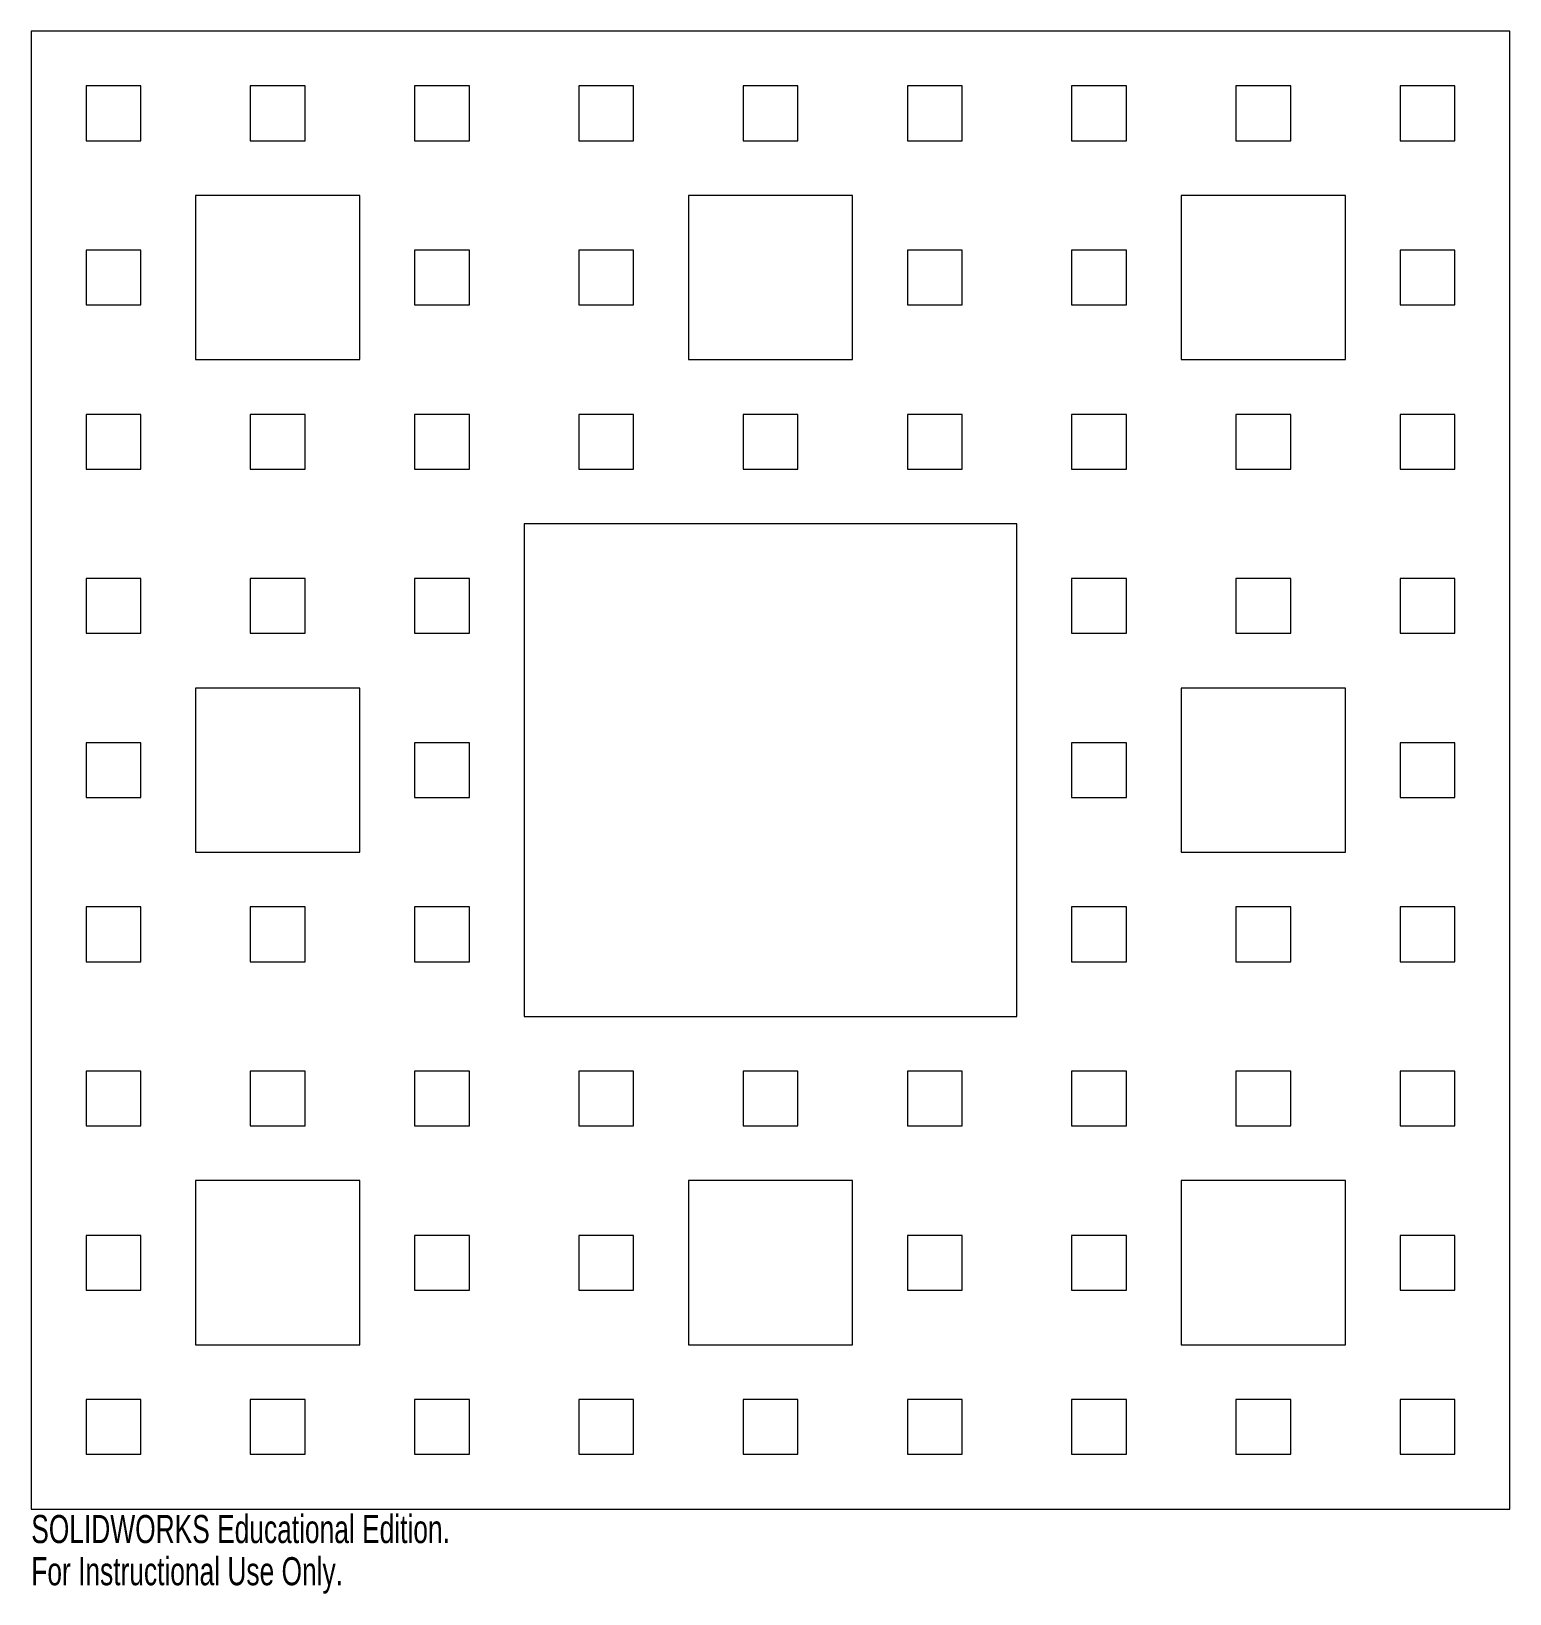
# Model space of a CAD drawing. Header units: millimetres. Extents: x -127 to 127, y -142 to 127.
import ezdxf

# ---------------------------------------------------------------- set-up
doc = ezdxf.new("R2010")
doc.units = ezdxf.units.MM
doc.styles.add('SLDTEXTSTYLE0', font='TXT', dxfattribs={"width": 0.7})

msp = doc.modelspace()

# ---------------------------------------------------------------- linework, layer by layer
at = {"color": 7, "linetype": 'Continuous', "lineweight": 15}
for p, q in [((-127, 127), (-127, -127)), ((127, 127), (-127, 127)), ((127, -127), (127, 127)), ((-108.19, 117.59), (-117.59, 117.59)), ((-117.59, 117.59), (-117.59, 108.19)), ((-108.19, 108.19), (-108.19, 117.59)), ((-79.96, 117.59), (-89.37, 117.59)), ((-89.37, 117.59), (-89.37, 108.19)), ((-79.96, 108.19), (-79.96, 117.59)), ((-51.74, 117.59), (-61.15, 117.59)), ((-61.15, 117.59), (-61.15, 108.19)), ((-51.74, 108.19), (-51.74, 117.59)), ((-23.52, 117.59), (-32.93, 117.59)), ((-32.93, 117.59), (-32.93, 108.19)), ((-23.52, 108.19), (-23.52, 117.59)), ((4.7, 117.59), (-4.7, 117.59)), ((-4.7, 117.59), (-4.7, 108.19)), ((4.7, 108.19), (4.7, 117.59)), ((32.93, 117.59), (23.52, 117.59)), ((23.52, 117.59), (23.52, 108.19)), ((32.93, 108.19), (32.93, 117.59)), ((61.15, 117.59), (51.74, 117.59)), ((51.74, 117.59), (51.74, 108.19)), ((61.15, 108.19), (61.15, 117.59)), ((89.37, 117.59), (79.96, 117.59)), ((79.96, 117.59), (79.96, 108.19)), ((89.37, 108.19), (89.37, 117.59)), ((117.59, 117.59), (108.19, 117.59)), ((108.19, 117.59), (108.19, 108.19)), ((117.59, 108.19), (117.59, 117.59)), ((-117.59, 108.19), (-108.19, 108.19)), ((-89.37, 108.19), (-79.96, 108.19)), ((-61.15, 108.19), (-51.74, 108.19)), ((-32.93, 108.19), (-23.52, 108.19)), ((-4.7, 108.19), (4.7, 108.19)), ((23.52, 108.19), (32.93, 108.19)), ((51.74, 108.19), (61.15, 108.19)), ((79.96, 108.19), (89.37, 108.19)), ((108.19, 108.19), (117.59, 108.19)), ((-70.56, 98.78), (-98.78, 98.78)), ((-98.78, 98.78), (-98.78, 70.56)), ((-70.56, 70.56), (-70.56, 98.78)), ((14.11, 98.78), (-14.11, 98.78)), ((-14.11, 98.78), (-14.11, 70.56)), ((14.11, 70.56), (14.11, 98.78)), ((98.78, 98.78), (70.56, 98.78)), ((70.56, 98.78), (70.56, 70.56)), ((98.78, 70.56), (98.78, 98.78)), ((-108.19, 89.37), (-117.59, 89.37)), ((-117.59, 89.37), (-117.59, 79.96)), ((-108.19, 79.96), (-108.19, 89.37)), ((-51.74, 89.37), (-61.15, 89.37)), ((-61.15, 89.37), (-61.15, 79.96)), ((-51.74, 79.96), (-51.74, 89.37)), ((-23.52, 89.37), (-32.93, 89.37)), ((-32.93, 89.37), (-32.93, 79.96)), ((-23.52, 79.96), (-23.52, 89.37)), ((32.93, 89.37), (23.52, 89.37)), ((23.52, 89.37), (23.52, 79.96)), ((32.93, 79.96), (32.93, 89.37)), ((61.15, 89.37), (51.74, 89.37)), ((51.74, 89.37), (51.74, 79.96)), ((61.15, 79.96), (61.15, 89.37)), ((117.59, 89.37), (108.19, 89.37)), ((108.19, 89.37), (108.19, 79.96)), ((117.59, 79.96), (117.59, 89.37)), ((-117.59, 79.96), (-108.19, 79.96)), ((-61.15, 79.96), (-51.74, 79.96)), ((-32.93, 79.96), (-23.52, 79.96)), ((23.52, 79.96), (32.93, 79.96)), ((51.74, 79.96), (61.15, 79.96)), ((108.19, 79.96), (117.59, 79.96)), ((-98.78, 70.56), (-70.56, 70.56)), ((-14.11, 70.56), (14.11, 70.56)), ((70.56, 70.56), (98.78, 70.56)), ((-108.19, 61.15), (-117.59, 61.15)), ((-117.59, 61.15), (-117.59, 51.74)), ((-108.19, 51.74), (-108.19, 61.15)), ((-79.96, 61.15), (-89.37, 61.15)), ((-89.37, 61.15), (-89.37, 51.74)), ((-79.96, 51.74), (-79.96, 61.15)), ((-51.74, 61.15), (-61.15, 61.15)), ((-61.15, 61.15), (-61.15, 51.74)), ((-51.74, 51.74), (-51.74, 61.15)), ((-23.52, 61.15), (-32.93, 61.15)), ((-32.93, 61.15), (-32.93, 51.74)), ((-23.52, 51.74), (-23.52, 61.15)), ((4.7, 61.15), (-4.7, 61.15)), ((-4.7, 61.15), (-4.7, 51.74)), ((4.7, 51.74), (4.7, 61.15)), ((32.93, 61.15), (23.52, 61.15)), ((23.52, 61.15), (23.52, 51.74)), ((32.93, 51.74), (32.93, 61.15)), ((61.15, 61.15), (51.74, 61.15)), ((51.74, 61.15), (51.74, 51.74)), ((61.15, 51.74), (61.15, 61.15)), ((89.37, 61.15), (79.96, 61.15)), ((79.96, 61.15), (79.96, 51.74)), ((89.37, 51.74), (89.37, 61.15)), ((117.59, 61.15), (108.19, 61.15)), ((108.19, 61.15), (108.19, 51.74)), ((117.59, 51.74), (117.59, 61.15)), ((-117.59, 51.74), (-108.19, 51.74)), ((-89.37, 51.74), (-79.96, 51.74)), ((-61.15, 51.74), (-51.74, 51.74)), ((-32.93, 51.74), (-23.52, 51.74)), ((-4.7, 51.74), (4.7, 51.74)), ((23.52, 51.74), (32.93, 51.74)), ((51.74, 51.74), (61.15, 51.74)), ((79.96, 51.74), (89.37, 51.74)), ((108.19, 51.74), (117.59, 51.74)), ((42.33, 42.33), (-42.33, 42.33)), ((-42.33, 42.33), (-42.33, -42.33)), ((42.33, -42.33), (42.33, 42.33)), ((-108.19, 32.93), (-117.59, 32.93)), ((-117.59, 32.93), (-117.59, 23.52)), ((-108.19, 23.52), (-108.19, 32.93)), ((-79.96, 32.93), (-89.37, 32.93)), ((-89.37, 32.93), (-89.37, 23.52)), ((-79.96, 23.52), (-79.96, 32.93)), ((-51.74, 32.93), (-61.15, 32.93)), ((-61.15, 32.93), (-61.15, 23.52)), ((-51.74, 23.52), (-51.74, 32.93)), ((61.15, 32.93), (51.74, 32.93)), ((51.74, 32.93), (51.74, 23.52)), ((61.15, 23.52), (61.15, 32.93)), ((89.37, 32.93), (79.96, 32.93)), ((79.96, 32.93), (79.96, 23.52)), ((89.37, 23.52), (89.37, 32.93)), ((117.59, 32.93), (108.19, 32.93)), ((108.19, 32.93), (108.19, 23.52)), ((117.59, 23.52), (117.59, 32.93)), ((-117.59, 23.52), (-108.19, 23.52)), ((-89.37, 23.52), (-79.96, 23.52)), ((-61.15, 23.52), (-51.74, 23.52)), ((51.74, 23.52), (61.15, 23.52)), ((79.96, 23.52), (89.37, 23.52)), ((108.19, 23.52), (117.59, 23.52)), ((-70.56, 14.11), (-98.78, 14.11)), ((-98.78, 14.11), (-98.78, -14.11)), ((-70.56, -14.11), (-70.56, 14.11)), ((98.78, 14.11), (70.56, 14.11)), ((70.56, 14.11), (70.56, -14.11)), ((98.78, -14.11), (98.78, 14.11)), ((-108.19, 4.7), (-117.59, 4.7)), ((-117.59, 4.7), (-117.59, -4.7)), ((-108.19, -4.7), (-108.19, 4.7)), ((-51.74, 4.7), (-61.15, 4.7)), ((-61.15, 4.7), (-61.15, -4.7)), ((-51.74, -4.7), (-51.74, 4.7)), ((61.15, 4.7), (51.74, 4.7)), ((51.74, 4.7), (51.74, -4.7)), ((61.15, -4.7), (61.15, 4.7)), ((117.59, 4.7), (108.19, 4.7)), ((108.19, 4.7), (108.19, -4.7)), ((117.59, -4.7), (117.59, 4.7)), ((-117.59, -4.7), (-108.19, -4.7)), ((-61.15, -4.7), (-51.74, -4.7)), ((51.74, -4.7), (61.15, -4.7)), ((108.19, -4.7), (117.59, -4.7)), ((-98.78, -14.11), (-70.56, -14.11)), ((70.56, -14.11), (98.78, -14.11)), ((-108.19, -23.52), (-117.59, -23.52)), ((-117.59, -23.52), (-117.59, -32.93)), ((-108.19, -32.93), (-108.19, -23.52)), ((-79.96, -23.52), (-89.37, -23.52)), ((-89.37, -23.52), (-89.37, -32.93)), ((-79.96, -32.93), (-79.96, -23.52)), ((-51.74, -23.52), (-61.15, -23.52)), ((-61.15, -23.52), (-61.15, -32.93)), ((-51.74, -32.93), (-51.74, -23.52)), ((61.15, -23.52), (51.74, -23.52)), ((51.74, -23.52), (51.74, -32.93)), ((61.15, -32.93), (61.15, -23.52)), ((89.37, -23.52), (79.96, -23.52)), ((79.96, -23.52), (79.96, -32.93)), ((89.37, -32.93), (89.37, -23.52)), ((117.59, -23.52), (108.19, -23.52)), ((108.19, -23.52), (108.19, -32.93)), ((117.59, -32.93), (117.59, -23.52)), ((-117.59, -32.93), (-108.19, -32.93)), ((-89.37, -32.93), (-79.96, -32.93)), ((-61.15, -32.93), (-51.74, -32.93)), ((51.74, -32.93), (61.15, -32.93)), ((79.96, -32.93), (89.37, -32.93)), ((108.19, -32.93), (117.59, -32.93)), ((-42.33, -42.33), (42.33, -42.33)), ((-108.19, -51.74), (-117.59, -51.74)), ((-117.59, -51.74), (-117.59, -61.15)), ((-108.19, -61.15), (-108.19, -51.74)), ((-79.96, -51.74), (-89.37, -51.74)), ((-89.37, -51.74), (-89.37, -61.15)), ((-79.96, -61.15), (-79.96, -51.74)), ((-51.74, -51.74), (-61.15, -51.74)), ((-61.15, -51.74), (-61.15, -61.15)), ((-51.74, -61.15), (-51.74, -51.74)), ((-23.52, -51.74), (-32.93, -51.74)), ((-32.93, -51.74), (-32.93, -61.15)), ((-23.52, -61.15), (-23.52, -51.74)), ((4.7, -51.74), (-4.7, -51.74)), ((-4.7, -51.74), (-4.7, -61.15)), ((4.7, -61.15), (4.7, -51.74)), ((32.93, -51.74), (23.52, -51.74)), ((23.52, -51.74), (23.52, -61.15)), ((32.93, -61.15), (32.93, -51.74)), ((61.15, -51.74), (51.74, -51.74)), ((51.74, -51.74), (51.74, -61.15)), ((61.15, -61.15), (61.15, -51.74)), ((89.37, -51.74), (79.96, -51.74)), ((79.96, -51.74), (79.96, -61.15)), ((89.37, -61.15), (89.37, -51.74)), ((117.59, -51.74), (108.19, -51.74)), ((108.19, -51.74), (108.19, -61.15)), ((117.59, -61.15), (117.59, -51.74)), ((-117.59, -61.15), (-108.19, -61.15)), ((-89.37, -61.15), (-79.96, -61.15)), ((-61.15, -61.15), (-51.74, -61.15)), ((-32.93, -61.15), (-23.52, -61.15)), ((-4.7, -61.15), (4.7, -61.15)), ((23.52, -61.15), (32.93, -61.15)), ((51.74, -61.15), (61.15, -61.15)), ((79.96, -61.15), (89.37, -61.15)), ((108.19, -61.15), (117.59, -61.15)), ((-70.56, -70.56), (-98.78, -70.56)), ((-98.78, -70.56), (-98.78, -98.78)), ((-70.56, -98.78), (-70.56, -70.56)), ((14.11, -70.56), (-14.11, -70.56)), ((-14.11, -70.56), (-14.11, -98.78)), ((14.11, -98.78), (14.11, -70.56)), ((98.78, -70.56), (70.56, -70.56)), ((70.56, -70.56), (70.56, -98.78)), ((98.78, -98.78), (98.78, -70.56)), ((-108.19, -79.96), (-117.59, -79.96)), ((-117.59, -79.96), (-117.59, -89.37)), ((-108.19, -89.37), (-108.19, -79.96)), ((-51.74, -79.96), (-61.15, -79.96)), ((-61.15, -79.96), (-61.15, -89.37)), ((-51.74, -89.37), (-51.74, -79.96)), ((-23.52, -79.96), (-32.93, -79.96)), ((-32.93, -79.96), (-32.93, -89.37)), ((-23.52, -89.37), (-23.52, -79.96)), ((32.93, -79.96), (23.52, -79.96)), ((23.52, -79.96), (23.52, -89.37)), ((32.93, -89.37), (32.93, -79.96)), ((61.15, -79.96), (51.74, -79.96)), ((51.74, -79.96), (51.74, -89.37)), ((61.15, -89.37), (61.15, -79.96)), ((117.59, -79.96), (108.19, -79.96)), ((108.19, -79.96), (108.19, -89.37)), ((117.59, -89.37), (117.59, -79.96)), ((-117.59, -89.37), (-108.19, -89.37)), ((-61.15, -89.37), (-51.74, -89.37)), ((-32.93, -89.37), (-23.52, -89.37)), ((23.52, -89.37), (32.93, -89.37)), ((51.74, -89.37), (61.15, -89.37)), ((108.19, -89.37), (117.59, -89.37)), ((-98.78, -98.78), (-70.56, -98.78)), ((-14.11, -98.78), (14.11, -98.78)), ((70.56, -98.78), (98.78, -98.78)), ((-108.19, -108.19), (-117.59, -108.19)), ((-117.59, -108.19), (-117.59, -117.59)), ((-108.19, -117.59), (-108.19, -108.19)), ((-79.96, -108.19), (-89.37, -108.19)), ((-89.37, -108.19), (-89.37, -117.59)), ((-79.96, -117.59), (-79.96, -108.19)), ((-51.74, -108.19), (-61.15, -108.19)), ((-61.15, -108.19), (-61.15, -117.59)), ((-51.74, -117.59), (-51.74, -108.19)), ((-23.52, -108.19), (-32.93, -108.19)), ((-32.93, -108.19), (-32.93, -117.59)), ((-23.52, -117.59), (-23.52, -108.19)), ((4.7, -108.19), (-4.7, -108.19)), ((-4.7, -108.19), (-4.7, -117.59)), ((4.7, -117.59), (4.7, -108.19)), ((32.93, -108.19), (23.52, -108.19)), ((23.52, -108.19), (23.52, -117.59)), ((32.93, -117.59), (32.93, -108.19)), ((61.15, -108.19), (51.74, -108.19)), ((51.74, -108.19), (51.74, -117.59)), ((61.15, -117.59), (61.15, -108.19)), ((89.37, -108.19), (79.96, -108.19)), ((79.96, -108.19), (79.96, -117.59)), ((89.37, -117.59), (89.37, -108.19)), ((117.59, -108.19), (108.19, -108.19)), ((108.19, -108.19), (108.19, -117.59)), ((117.59, -117.59), (117.59, -108.19)), ((-117.59, -117.59), (-108.19, -117.59)), ((-89.37, -117.59), (-79.96, -117.59)), ((-61.15, -117.59), (-51.74, -117.59)), ((-32.93, -117.59), (-23.52, -117.59)), ((-4.7, -117.59), (4.7, -117.59)), ((23.52, -117.59), (32.93, -117.59)), ((51.74, -117.59), (61.15, -117.59)), ((79.96, -117.59), (89.37, -117.59)), ((108.19, -117.59), (117.59, -117.59)), ((-127, -127), (127, -127))]:
    msp.add_line(p, q, dxfattribs=at)

# ---------------------------------------------------------------- texts
at = {"color": 7, "linetype": 'Continuous', "char_height": 4.8336, "attachment_point": 1, "style": 'SLDTEXTSTYLE0'}
for s, insert in [('SOLIDWORKS Educational Edition.', (-127, -128.02)), ('For Instructional Use Only.', (-127, -135.27))]:
    msp.add_mtext(s, dxfattribs=dict(at, insert=insert))

doc.saveas('drawing.dxf')
